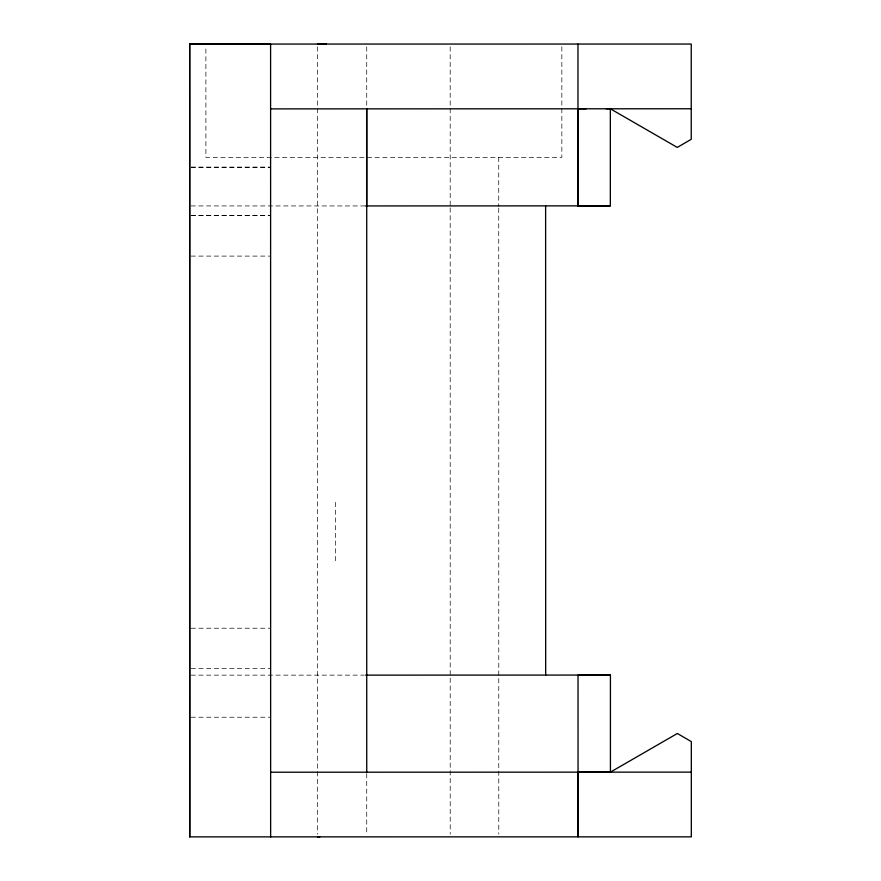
<?xml version="1.0" encoding="UTF-8"?>
<svg xmlns="http://www.w3.org/2000/svg" width="881" height="881" viewBox="0 0 881 881"><rect width="100%" height="100%" fill="white"/><g stroke="black" fill="none" stroke-linecap="round" stroke-linejoin="round"><path stroke-width="0.66" stroke-dasharray="4.41 3.3" d="M191.078 167.104L270.61 167.104M191.078 167.302L270.599 167.302M191.067 205.923L366.716 205.945M191.078 215.449L270.61 215.449M191.078 215.647L270.61 215.647M191.078 256.096L270.61 256.096M191.1 628.23L270.632 628.23M191.1 668.679L270.632 668.679M191.078 675.154L364.249 675.132M191.1 717.222L270.632 717.222M561.836 46.803L561.847 157.336L205.89 157.358L205.879 46.825M498.745 157.336L498.745 206.859M498.745 208.235L498.778 834.153M450.18 46.814L450.191 206.528M450.18 207.85L450.213 834.164M366.727 46.825L366.727 106.183M366.727 773.562L366.738 834.241M335.353 502.357L335.353 561.836M317.501 46.814L317.534 834.164"/><path stroke-width="1.32" d="M366.716 205.945L366.716 108.87L366.738 772.219M606.293 108.77L610.335 108.77L610.335 205.846L577.991 205.923L577.98 108.859M577.969 44.094L577.991 205.923M545.68 675.11L545.625 205.934M578.046 772.163L610.423 772.13L677.368 733.477L691.321 741.604L691.321 836.851L189.745 836.873L189.679 44.061L691.244 44.05L691.244 139.297L677.28 147.424L610.335 108.77M577.98 108.815L586.074 108.803M610.423 772.13L610.423 675.055L578.035 675.11L578.057 836.917L578.046 772.197M189.679 44.072L270.599 44.138L270.643 836.95M317.501 44.116L326.388 44.116M270.599 108.892L691.244 108.77M365.593 205.934L610.335 205.846M365.626 675.132L610.423 675.055M270.632 772.219L691.321 772.13M317.534 836.873L319.792 836.873M189.701 44.138L189.745 836.95"/></g></svg>
